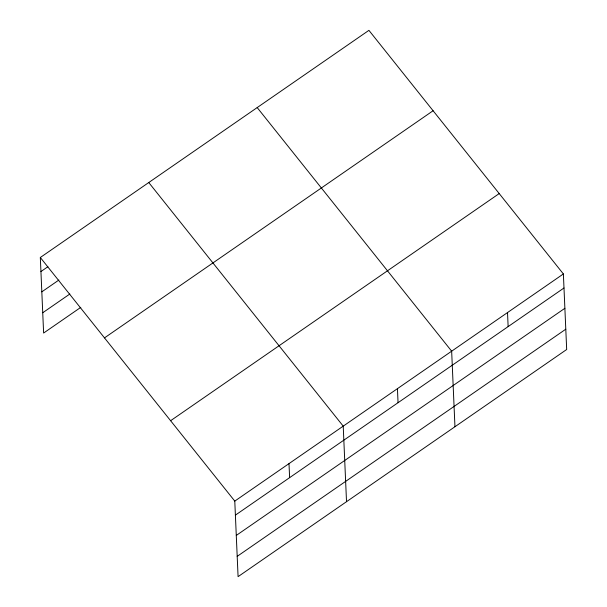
<?xml version="1.0" encoding="UTF-8"?>
<svg xmlns="http://www.w3.org/2000/svg" width="607" height="607" viewBox="0 0 607 607"><rect width="100%" height="100%" fill="white"/><g stroke="black" fill="none" stroke-linecap="round" stroke-linejoin="round"><path stroke-width="0.91" d="M40.32 257.497L368.919 30.35L563.379 273.954L566.68 349.503L238.081 576.65L234.78 501.101L40.32 257.497L43.621 333.046L80.799 307.347M40.935 271.541L47.907 266.716M41.822 291.838L58.864 280.055M42.733 312.749L69.843 294.008M104.495 337.887L433.094 110.74M170.613 420.712L499.212 193.565M234.78 501.101L563.379 273.954M235.395 515.138L563.994 287.991M236.282 535.435L564.882 308.288M237.193 556.353L565.792 329.199M257.193 107.583L451.654 351.18L454.954 426.729M148.761 182.54L343.221 426.144L346.521 501.693M507.52 312.567L508.135 326.604M397.441 388.662L398.048 402.699M289 463.619L289.615 477.656"/></g></svg>
